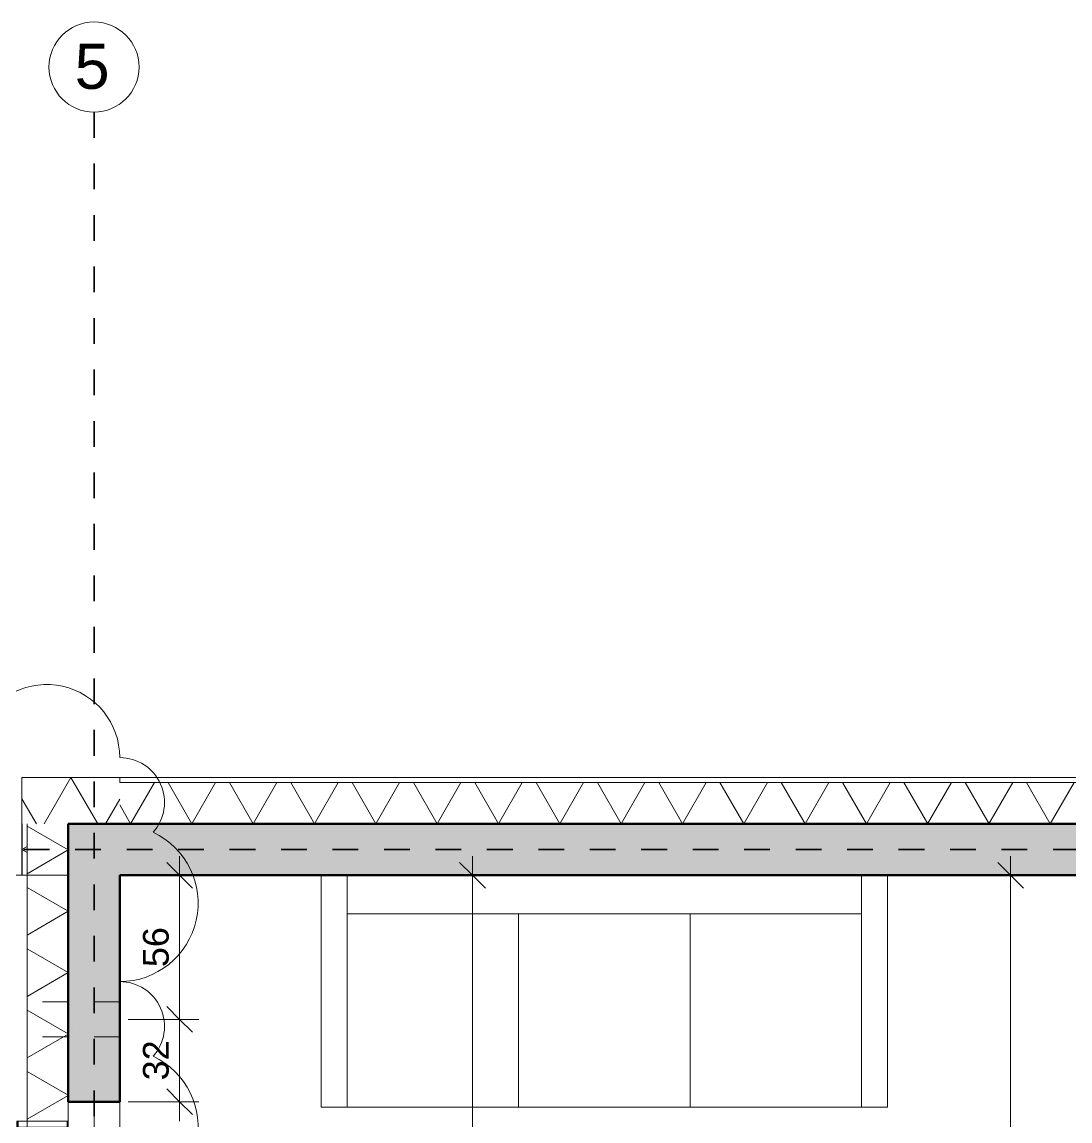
# Model space of a CAD drawing. Header units: metres. Extents: x 3 to 50, y 58.8 to 100.4.
# Drawn here: x 7.643 to 11.716, y 86.504 to 90.773 of the extents above; entities that cross this region are included whole.
import ezdxf

# ---------------------------------------------------------------- set-up
doc = ezdxf.new("R2010")
doc.units = ezdxf.units.M
doc.linetypes.add('Strich Punkt Mittel', pattern=[0.015875, 0.00635, -0.004763, 0, -0.004763])
doc.linetypes.add('Verdeckt', pattern=[0.003, 0.002, -0.001])
for name, color, linetype, lineweight in [('A-DETL-GENF_', 92, 'Continuous', 13), ('A_2D', 7, 'Continuous', 13), ('A_Bemassung-50_', 4, 'Continuous', 9), ('A_Bemassung_', 4, 'Continuous', 9), ('A_Beschriftung_', 7, 'Continuous', 9), ('A_Decken', 8, 'Continuous', 13), ('A_Durchbruch', 7, 'Verdeckt', 5), ('A_Moebel', 6, 'Continuous', 13), ('A_Raeume_', 7, 'Continuous', 5), ('A_Raster_', 1, 'Continuous', 9), ('A_Waende', 7, 'Continuous', 13), ('G-ANNO-REVC_', 71, 'Continuous', 9), ('M-EQPM', 50, 'Continuous', 5)]:
    doc.layers.add(name, color=color, linetype=linetype, lineweight=lineweight)
doc.styles.add('Arial_1', font='arial.ttf', dxfattribs={"height": 0.175})
doc.styles.add('Arial_5', font='arial.ttf', dxfattribs={"height": 0.1})
doc.dimstyles.new('WGA-Bemaßung_3', dxfattribs={"dimscale": 0.3048, "dimtxt": 0.102026, "dimasz": 0.328084, "dimexe": 0.246063, "dimexo": 0.0625, "dimgap": 0.04101, "dimtad": 1, "dimdec": 1, "dimlfac": 100, "dimrnd": 0.5, "dimdsep": 46, "dimtxsty": 'Arial_5', "dimblk1": 'OBLIQUE', "dimblk2": 'OBLIQUE', "dimsah": 1, "dimcen": 0.09, "dimdle": 0.246063, "dimazin": 2, "dimtfac": 1, "dimtdec": 4, "dimtix": 1, "dimtmove": 0, "dimatfit": 3, "dimfxl": 0.656168, "dimfxlon": 1, "dimtvp": 1, "dimtolj": 1, "dimtzin": 0, "dimarcsym": 2})
pattern_1 = [(45, (0, 0), (-0.08980256, 0.08980256), []), (45, (0.0898, 0), (-0.08980256, 0.08980256), [0.0635, -0.03175])]

# ---------------------------------------------------------------- blocks, each defined once
blk = doc.blocks.new('Moeb_Sofa - Sofa 220x90-1541468-263_PP_02OG_BT1')
at = {"layer": 'A_Moebel', "color": 8}
for p, q in [((-1.1, 0.45), (-1.1, -0.45)), ((-1, 0.45), (-1, -0.45)), ((1, 0.45), (1, -0.45)), ((1.1, -0.45), (1.1, 0.45)), ((-1, 0.3), (1, 0.3)), ((-0.3333, 0.3), (-0.3333, -0.45)), ((0.3333, 0.3), (0.3333, -0.45)), ((-1.1, -0.45), (1.1, -0.45))]:
    blk.add_line(p, q, dxfattribs=at)
blk = doc.blocks.new('HLS_Rigol - 20x8cm-V62-263_PP_02OG_BT1')
at = {"layer": 'M-EQPM'}
h = blk.add_hatch(dxfattribs=at)
h.set_pattern_fill('FP_101', color=256, style=0, pattern_type=2)
h.set_pattern_definition([(270, (0, 0.6096), (0.04, 0), [])])
h.paths.add_polyline_path([(1.05, -0.095), (1.05, 0.095), (0, 0.095), (0, -0.095), (1.045, -0.095)])
for p, q in [((0.0006, 0.1), (0, 0.1)), ((0, 0.1), (1.05, 0.1)), ((0, 0.1), (1.05, 0.1)), ((0, 0.097), (1.05, 0.097)), ((0, 0.095), (1.05, 0.095)), ((0, -0.095), (0, -0.06)), ((1.05, -0.06), (1.05, -0.095)), ((0, -0.095), (1.05, -0.095)), ((0, -0.097), (0, -0.095)), ((0, -0.095), (0, -0.1)), ((0, -0.1), (0, -0.097)), ((0, -0.097), (1.05, -0.097)), ((0, -0.1), (1.05, -0.1)), ((0, -0.1), (1.05, -0.1)), ((0, -0.1), (1.05, -0.1)), ((1.05, -0.1), (1.05, -0.095)), ((1.05, -0.095), (1.05, -0.097)), ((1.05, -0.097), (1.05, -0.1))]:
    blk.add_line(p, q, dxfattribs=at)
blk = doc.blocks.new('Allg_Nachströmöffnung1 - DN 135-10778190-263_PP_02OG_BT1')
at = {"layer": 'A-DETL-GENF_', "linetype": 'Verdeckt', "lineweight": 5}
for points in [[(0.125, 0), (0.0575, 0.1), (0.0575, -0.1), (0.0837, -0.0612)], [(0.1925, 0.0426), (0.1925, 0.1), (0.125, 0), (0.1925, -0.1), (0.1925, -0.0612)]]:
    blk.add_hatch(color=256, dxfattribs=at).paths.add_polyline_path(points)
at = {"layer": 'A_Durchbruch'}
for p, q in [((0.0575, 0.1), (0.0575, -0.26)), ((0.1925, 0.1), (0.1925, -0.26))]:
    blk.add_line(p, q, dxfattribs=at)
blk = doc.blocks.new('Fens_Tuer_1tlg - DK_SL_1200x2680_Terrasentür normal-10156614-263_PP_02OG_BT1')
at = {"layer": 'A_2D', "lineweight": 5}
for p, q in [((-0.525, 0.26), (0.525, 0.26)), ((-0.6, 0.1), (0.6, 0.1)), ((0.6, 0.1), (-0.6, 0.1)), ((-0.6, 0.1), (-0.6, -0.1)), ((-0.6, -0.1), (-0.6, 0.1)), ((-0.48, 0.1), (-0.6, 0.1)), ((-0.6, 0.1), (-0.6, 0)), ((0.6, 0.1), (-0.6, 0.1)), ((-0.6, 0), (-0.6, 0.1)), ((-0.48, 0), (-0.48, 0.1)), ((-0.48, 0.1), (0.48, 0.1)), ((-0.48, 0), (-0.48, 0.1)), ((0.6, 0.1), (0.48, 0.1)), ((0.48, 0.1), (0.48, 0)), ((0.48, 0), (0.48, 0.1)), ((0.6, -0.1), (0.6, 0.1)), ((0.6, 0.1), (0.6, -0.1)), ((0.6, 0), (0.6, 0.1)), ((0.6, 0), (0.6, 0.1)), ((-0.455, 0.07), (-0.48, 0.07)), ((-0.48, 0.07), (-0.48, 0)), ((-0.48, 0.07), (0.48, 0.07)), ((-0.48, 0), (-0.48, 0.07)), ((-0.455, -0.02), (-0.455, 0.07)), ((0.455, 0.07), (-0.455, 0.07)), ((-0.455, 0.07), (-0.455, -0.02)), ((0.455, 0.07), (0.455, -0.02)), ((0.48, 0.07), (0.455, 0.07)), ((0.455, 0.07), (0.455, -0.02)), ((0.48, 0), (0.48, 0.07)), ((0.48, 0), (0.48, 0.07)), ((0.455, 0.032), (-0.455, 0.032)), ((-0.455, 0.032), (-0.455, 0.018)), ((-0.455, 0.018), (-0.455, 0.032)), ((-0.455, 0.032), (0.455, 0.032)), ((-0.455, 0.018), (0.455, 0.018)), ((0.455, 0.018), (-0.455, 0.018)), ((0.455, 0.018), (0.455, 0.032)), ((0.455, 0.032), (0.455, 0.018)), ((-0.6, 0), (-0.48, 0)), ((-0.6, 0), (0.6, 0)), ((-0.48, 0), (-0.5, 0)), ((-0.5, 0), (-0.5, -0.02)), ((-0.5, -0.02), (-0.5, 0)), ((-0.5, 0), (0.5, 0)), ((-0.5, -0.02), (-0.455, -0.02)), ((0.5, -0.02), (-0.5, -0.02)), ((0.48, 0), (-0.48, 0)), ((0.48, 0), (-0.48, 0)), ((-0.455, -0.02), (0.455, -0.02)), ((0.455, -0.02), (0.5, -0.02)), ((0.48, 0), (0.48, -0.96)), ((0.5, 0), (0.48, 0)), ((0.48, 0), (0.6, 0)), ((0.5, -0.02), (0.5, 0)), ((0.5, -0.02), (0.5, 0)), ((-0.6, -0.1), (0.6, -0.1)), ((-0.6, -0.1), (0.6, -0.1)), ((-0.6, -0.1), (0.6, -0.1))]:
    blk.add_line(p, q, dxfattribs=at)
blk.add_arc((0.48, 0), 0.96, 180, 270, dxfattribs=at)
blk = doc.blocks.new('Raster - BS_Achse-112124-263_PP_02OG_BT1')
at = {"layer": 'A_Beschriftung_'}
blk.add_circle((0, 0), 0.0035, dxfattribs=at)
blk = doc.blocks.new('DIMBLOCK349-263_PP_02OG_BT1')
at = {"layer": 'A_Bemassung-50_', "transparency": 16777216}
for p, q in [((11.4849, 87.533), (11.4849, 80.3355)), ((11.4849, 87.458), (11.4099, 87.458)), ((11.4849, 87.458), (11.6849, 87.458)), ((11.4849, 80.3355), (11.4099, 80.3355)), ((11.4849, 80.3355), (11.6849, 80.3355))]:
    blk.add_line(p, q, dxfattribs=at)
at = {"layer": 'A_Bemassung-50_', "lineweight": 35, "transparency": 16777216}
for p, q in [((11.4849, 87.458), (11.4349, 87.508)), ((11.4849, 87.458), (11.5349, 87.408)), ((11.4849, 80.3355), (11.4349, 80.3855)), ((11.4849, 80.3355), (11.5349, 80.2855))]:
    blk.add_line(p, q, dxfattribs=at)
at = {"layer": 'A_Bemassung-50_', "color": 0, "transparency": 16777216, "insert": (11.3425, 83.7233), "char_height": 0.1, "width": 0.416266, "attachment_point": 1, "rotation": 90, "line_spacing_factor": 0.941778, "style": 'Arial_5'}
blk.add_mtext('712,5', dxfattribs=at)
blk = doc.blocks.new('_Oblique')
at = {"color": 0, "linetype": 'ByBlock', "lineweight": -2}
blk.add_line((-0.5, -0.5), (0.5, 0.5), dxfattribs=at)
blk = doc.blocks.new('DIMBLOCK354-263_PP_02OG_BT1')
at = {"layer": 'A_Bemassung-50_', "transparency": 16777216}
for p, q in [((9.3937, 87.533), (9.3937, 80.5005)), ((9.3937, 87.458), (9.3187, 87.458)), ((9.3937, 87.458), (9.5937, 87.458)), ((9.3937, 80.5005), (9.3187, 80.5005)), ((9.3937, 80.5005), (9.5937, 80.5005))]:
    blk.add_line(p, q, dxfattribs=at)
at = {"layer": 'A_Bemassung-50_', "lineweight": 35, "transparency": 16777216}
for p, q in [((9.3937, 87.458), (9.3437, 87.508)), ((9.3937, 87.458), (9.4437, 87.408)), ((9.3937, 80.5005), (9.3437, 80.5505)), ((9.3937, 80.5005), (9.4437, 80.4505))]:
    blk.add_line(p, q, dxfattribs=at)
at = {"layer": 'A_Bemassung-50_', "color": 0, "transparency": 16777216, "insert": (9.2514, 83.8639), "char_height": 0.1, "width": 0.276883, "attachment_point": 1, "rotation": 90, "line_spacing_factor": 0.941778, "style": 'Arial_5'}
blk.add_mtext('696', dxfattribs=at)
blk = doc.blocks.new('DIMBLOCK683-263_PP_02OG_BT1')
at = {"layer": 'A_Bemassung-50_', "lineweight": 35, "transparency": 16777216}
for p, q in [((8.2551, 86.8986), (8.2051, 86.9486)), ((8.2551, 86.8986), (8.3051, 86.8486)), ((8.2551, 86.5786), (8.2051, 86.6286)), ((8.2551, 86.5786), (8.3051, 86.5286))]:
    blk.add_line(p, q, dxfattribs=at)
at = {"layer": 'A_Bemassung-50_', "transparency": 16777216}
for p, q in [((8.2551, 86.8986), (8.0551, 86.8986)), ((8.2551, 86.5036), (8.2551, 86.8986)), ((8.2551, 86.8986), (8.3301, 86.8986)), ((8.2551, 86.5786), (8.0551, 86.5786)), ((8.2551, 86.5786), (8.3301, 86.5786))]:
    blk.add_line(p, q, dxfattribs=at)
at = {"layer": 'A_Bemassung-50_', "color": 0, "transparency": 16777216, "insert": (8.1128, 86.6617), "char_height": 0.1, "width": 0.184588, "attachment_point": 1, "rotation": 90, "line_spacing_factor": 0.941778, "style": 'Arial_5'}
blk.add_mtext('32', dxfattribs=at)
blk = doc.blocks.new('DIMBLOCK684-263_PP_02OG_BT1')
at = {"layer": 'A_Bemassung-50_', "transparency": 16777216}
for p, q in [((8.2551, 86.8986), (8.2551, 87.533)), ((8.2551, 87.458), (8.0551, 87.458)), ((8.2551, 87.458), (8.3301, 87.458)), ((8.2551, 86.8986), (8.0551, 86.8986)), ((8.2551, 86.8986), (8.3301, 86.8986))]:
    blk.add_line(p, q, dxfattribs=at)
at = {"layer": 'A_Bemassung-50_', "lineweight": 35, "transparency": 16777216}
for p, q in [((8.2551, 87.458), (8.2051, 87.508)), ((8.2551, 87.458), (8.3051, 87.408)), ((8.2551, 86.8986), (8.2051, 86.9486)), ((8.2551, 86.8986), (8.3051, 86.8486))]:
    blk.add_line(p, q, dxfattribs=at)
at = {"layer": 'A_Bemassung-50_', "color": 0, "transparency": 16777216, "insert": (8.1128, 87.1014), "char_height": 0.1, "width": 0.184588, "attachment_point": 1, "rotation": 90, "line_spacing_factor": 0.941778, "style": 'Arial_5'}
blk.add_mtext('56', dxfattribs=at)
blk = doc.blocks.new('Family - ___-11893441-263_PP_02OG_BT1')
at = {"layer": 'G-ANNO-REVC_'}
for centre, radius, start, end in [((7.7386, 87.9153), 0.2841, 0, 154.7912), ((8.0227, 87.7413), 0.174, 318.1897, 90), ((8.0227, 87.3497), 0.3045, 270, 64.7912), ((8.0227, 86.8712), 0.174, 318.1897, 90), ((8.0227, 86.4796), 0.3045, 270, 64.7912)]:
    blk.add_arc(centre, radius, start, end, dxfattribs=at)

msp = doc.modelspace()

# ---------------------------------------------------------------- hatches: boundary and pattern name
at = {"layer": 'A-DETL-GENF_', "lineweight": 5}
h = msp.add_hatch(dxfattribs=at)
h.set_pattern_fill('FP_176', color=252, style=0, pattern_type=2)
h.set_pattern_definition([(90, (-1.337, 1.318), (-0.5, 0), []), (180, (-1.337, 1.318), (-1e-16, -0.5), [])])
h.paths.add_polyline_path([(15.5752, 68.888), (15.5777, 68.888), (15.5777, 70.818), (15.5752, 70.818), (15.5752, 69.2271)])
h.paths.add_polyline_path([(38.4984, 70.598), (38.6734, 70.623), (38.6984, 70.798), (38.4984, 70.798), (38.4984, 70.6116)])
h.paths.add_polyline_path([(11.2327, 70.598), (11.4077, 70.623), (11.4327, 70.798), (11.2327, 70.798), (11.2327, 70.623)])
h.paths.add_polyline_path([(19.1702, 70.598), (19.3452, 70.623), (19.3702, 70.798), (19.1702, 70.798), (19.1702, 70.623)])
h.paths.add_polyline_path([(41.2405, 70.778), (41.2405, 70.818), (39.6205, 70.818), (39.6205, 70.778), (40.03, 70.778)])
h.paths.add_polyline_path([(36.7527, 70.778), (37.5773, 70.778), (37.5773, 70.818), (36.5273, 70.818), (36.5273, 70.778)])
h.paths.add_polyline_path([(18.4602, 70.778), (18.4601, 70.818), (16.8402, 70.818), (16.8402, 70.778), (18.3532, 70.778)])
h.paths.add_polyline_path([(8.7452, 70.778), (10.3652, 70.778), (10.3652, 70.818), (8.7452, 70.818), (8.7452, 70.781)])
h.paths.add_polyline_path([(8.0077, 70.798), (8.0077, 70.818), (7.9227, 70.818), (7.9227, 70.798)])
h.paths.add_polyline_path([(41.8846, 70.813), (41.9182, 70.813), (41.9258, 70.818), (41.8435, 70.818), (41.8435, 70.813), (41.8795, 70.813)])
h.paths.add_polyline_path([(7.6627, 82.5255), (7.6627, 84.1455), (7.6227, 84.1455), (7.6227, 82.5255), (7.6427, 82.5255)])
h.paths.add_polyline_path([(42.6827, 83.283), (42.7027, 83.283), (42.7027, 84.903), (42.6627, 84.903), (42.6627, 83.283)])
h.paths.add_polyline_path([(7.4427, 84.6983), (7.6177, 84.7233), (7.6227, 84.7555), (7.6274, 84.7591), (7.6365, 84.771), (7.6422, 84.7848), (7.6441, 84.7996), (7.6422, 84.8143), (7.6365, 84.8281), (7.6333, 84.8323), (7.6427, 84.8983), (7.4427, 84.8983), (7.4427, 84.7233)])
h.paths.add_polyline_path([(42.6827, 85.0299), (42.8577, 85.0549), (42.8827, 85.2299), (42.6827, 85.2299), (42.6827, 85.1386), (42.6813, 85.128), (42.6827, 85.1174), (42.6827, 85.0549)])
h.paths.add_polyline_path([(7.6257, 85.4536), (7.6627, 85.4536), (7.6627, 86.5036), (7.6227, 86.5036), (7.6227, 85.4536), (7.6253, 85.4536)])
h.paths.add_polyline_path([(23.9723, 86.818), (24.7677, 86.818), (24.7677, 86.858), (23.1477, 86.858), (23.1477, 86.818), (23.2364, 86.818)])
h.paths.add_polyline_path([(22.6377, 86.888), (22.6377, 87.088), (22.4627, 87.063), (22.4377, 86.888), (22.5317, 86.888)])
at = {"layer": 'A_Waende', "lineweight": 5}
h = msp.add_hatch(dxfattribs=at)
h.set_pattern_fill('FP_154', color=250, angle=90, style=0, pattern_type=2)
h.set_pattern_definition([(180, (7.833, 87.838), (0, -0.20637), []), (240, (7.833, 87.838), (0.17872, -0.10318), []), (300, (7.833, 87.838), (0.17872, 0.10318), [])])
h.paths.add_polyline_path([(7.6627, 87.658), (8.0227, 87.658), (8.0227, 87.838), (7.6427, 87.838), (7.6427, 87.658)])
h = msp.add_hatch(dxfattribs=at)
h.set_pattern_fill('FP_132', color=250, angle=90, style=0, pattern_type=2)
h.set_pattern_definition([(3e-14, (10.686, 87.658), (-1e-16, 0.20637), []), (60, (10.686, 87.658), (-0.178722, 0.103185), []), (120, (10.686, 87.658), (-0.178722, -0.103185), [])])
h.paths.add_polyline_path([(13.2752, 87.658), (13.3499, 87.658), (13.3499, 87.818), (8.0227, 87.818), (8.0227, 87.658), (13.1639, 87.658)])
h = msp.add_hatch(dxfattribs=at)
h.set_pattern_fill('FP_157', color=250, angle=-90, style=0, pattern_type=2)
h.set_pattern_definition([(270, (7.643, 87.558), (0.20637, 1e-15), []), (330, (7.643, 87.558), (0.10318, 0.17872), []), (30, (7.643, 87.558), (-0.10319, 0.17872), [])])
h.paths.add_polyline_path([(7.6627, 87.458), (7.6627, 87.658), (7.6427, 87.658), (7.6427, 87.458)])
h = msp.add_hatch(dxfattribs=at)
h.set_pattern_fill('FP_6', color=250, angle=-90, style=0, pattern_type=2)
h.set_pattern_definition([(90, (7.823, 87.08), (-0.20637, -6e-15), []), (150, (7.823, 87.08), (-0.103185, -0.17872), []), (210, (7.823, 87.08), (0.103185, -0.17872), [])])
h.paths.add_polyline_path([(7.7427, 86.5036), (7.8227, 86.5036), (7.8227, 87.658), (7.6627, 87.658), (7.6627, 86.5036), (7.7054, 86.5036)])
h = msp.add_hatch(dxfattribs=at)
h.set_pattern_fill('FP_4', color=250, style=0, pattern_type=2)
h.set_pattern_definition(pattern_1)
h.paths.add_polyline_path([(21.0527, 87.458), (22.0777, 87.458), (22.0777, 87.658), (19.6877, 87.658), (19.6877, 87.458), (20.941, 87.458)])
h.paths.add_polyline_path([(18.4877, 87.458), (18.4877, 87.658), (17.2852, 87.658), (17.2852, 87.458), (18.3277, 87.458)])
h.paths.add_polyline_path([(8.9219, 87.458), (13.2752, 87.458), (13.2752, 87.658), (7.8227, 87.658), (7.8227, 87.458), (8.806, 87.458)])
h.paths.add_polyline_path([(14.5005, 87.458), (16.0852, 87.458), (16.0852, 87.658), (14.4752, 87.658), (14.4752, 87.458)])
h = msp.add_hatch(dxfattribs=at)
h.set_pattern_fill('FP_4', color=250, style=0, pattern_type=2)
h.set_pattern_definition(pattern_1)
h.paths.add_polyline_path([(7.8227, 71.178), (8.0227, 71.178), (8.0227, 75.4142), (7.8227, 75.4142), (7.8227, 71.8242)])
h.paths.add_polyline_path([(7.8227, 76.6142), (8.0227, 76.6142), (8.0227, 78.1149), (7.8227, 78.1149), (7.8227, 76.6499)])
h.paths.add_polyline_path([(8.0227, 79.3149), (8.0227, 82.4505), (7.8227, 82.4505), (7.8227, 79.3149)])
h.paths.add_polyline_path([(8.0227, 84.2205), (8.0227, 85.3786), (7.8227, 85.3786), (7.8227, 84.2205)])
h.paths.add_polyline_path([(7.9227, 86.8986), (7.8227, 86.9661), (7.8227, 86.8311), (7.8614, 86.8573)])
h.paths.add_polyline_path([(8.0227, 86.8311), (8.0227, 86.9661), (7.9227, 86.8986), (7.9548, 86.8769)])
h.paths.add_polyline_path([(7.8227, 86.5786), (8.0227, 86.5786), (8.0227, 86.8311), (7.8227, 86.8311), (7.8227, 86.7572)])
h.paths.add_polyline_path([(7.9345, 86.9661), (8.0227, 86.9661), (8.0227, 87.458), (7.8227, 87.458), (7.8227, 86.9661), (7.8614, 86.9661)])

# ---------------------------------------------------------------- linework, layer by layer
at = {"layer": 'A_2D'}
for p, q in [((7.6627, 87.458), (5.7327, 87.458)), ((7.6627, 82.458), (7.6627, 87.458))]:
    msp.add_line(p, q, dxfattribs=at)
at = {"layer": 'A_Decken'}
for p, q in [((5.7327, 87.458), (7.6627, 87.458)), ((7.9227, 86.5786), (7.9227, 85.3786))]:
    msp.add_line(p, q, dxfattribs=at)
at = {"layer": 'A_Raeume_', "flags": 128}
for points in [[(7.6627, 86.503), (7.6627, 87.458), (5.7327, 87.458), (5.7327, 82.458), (7.6627, 82.458), (7.6627, 84.1455)], [(8.0227, 87.458), (8.0227, 80.5005), (12.4152, 80.5005), (12.4152, 82.5305), (12.4152, 82.6835), (12.4152, 83.4337), (12.4152, 83.5805), (12.4152, 83.5867), (12.4152, 84.093), (12.4152, 87.458)]]:
    msp.add_lwpolyline(points, close=True, dxfattribs=at)
at = {"layer": 'A_Raster_', "linetype": 'Strich Punkt Mittel', "lineweight": 35}
for p, q in [((7.9227, 90.4228), (7.9227, 67.8471)), ((48.1498, 87.558), (3.3483, 87.558))]:
    msp.add_line(p, q, dxfattribs=at)
at = {"layer": 'A_Waende', "color": 250, "lineweight": 5}
for p, q in [((8.0227, 87.838), (7.6427, 87.838)), ((7.6427, 87.838), (7.6427, 87.458)), ((8.0227, 87.838), (8.0227, 87.818)), ((13.3502, 87.818), (8.0227, 87.818)), ((7.6627, 86.5036), (7.6627, 87.658)), ((7.6627, 87.458), (7.8227, 87.458)), ((7.8227, 86.5036), (7.8227, 86.5786)), ((7.6627, 86.5036), (7.8227, 86.5036))]:
    msp.add_line(p, q, dxfattribs=at)
at = {"layer": 'A_Waende'}
for p, q in [((8.0227, 87.838), (22.2377, 87.838)), ((7.8227, 86.5036), (7.8227, 85.4536))]:
    msp.add_line(p, q, dxfattribs=at)
at = {"layer": 'A_Waende', "lineweight": 50}
for p, q in [((7.8227, 87.658), (7.8227, 86.5786)), ((7.8227, 87.658), (13.2752, 87.658)), ((8.0227, 87.458), (8.0227, 86.5786)), ((8.0227, 87.458), (13.2752, 87.458)), ((7.8227, 86.5786), (8.0227, 86.5786))]:
    msp.add_line(p, q, dxfattribs=at)

# ---------------------------------------------------------------- block references
at = {"layer": 'A_2D', "lineweight": 5, "rotation": 90.00000000000072}
msp.add_blockref('Fens_Tuer_1tlg - DK_SL_1200x2680_Terrasentür normal-10156614-263_PP_02OG_BT1', (7.9227, 85.9786), dxfattribs=at)
at = {"layer": 'A_Beschriftung_', "xscale": 49.99999999999998, "yscale": 49.99999999999998, "zscale": 49.99999999999998, "rotation": 180}
msp.add_blockref('Raster - BS_Achse-112124-263_PP_02OG_BT1', (7.9227, 90.5978), dxfattribs=at)
at = {"layer": 'A_Durchbruch', "rotation": 270.0000000000007}
msp.add_blockref('Allg_Nachströmöffnung1 - DN 135-10778190-263_PP_02OG_BT1', (7.9227, 87.0236), dxfattribs=at)
at = {"layer": 'A_Moebel', "color": 8}
msp.add_blockref('Moeb_Sofa - Sofa 220x90-1541468-263_PP_02OG_BT1', (9.906, 87.008), dxfattribs=at)
at = {"layer": 'G-ANNO-REVC_'}
msp.add_blockref('Family - ___-11893441-263_PP_02OG_BT1', (0, 0), dxfattribs=at)
at = {"layer": 'M-EQPM', "rotation": 269.9999999999999}
msp.add_blockref('HLS_Rigol - 20x8cm-V62-263_PP_02OG_BT1', (7.7227, 86.5036), dxfattribs=at)

# ---------------------------------------------------------------- texts
at = {"layer": 'A_Beschriftung_', "insert": (7.8474, 90.6882), "char_height": 0.175, "width": 0.168354, "attachment_point": 1, "style": 'Arial_1'}
msp.add_mtext('5', dxfattribs=at)

# ---------------------------------------------------------------- dimensions: what is measured, and where the dimension line sits
at = {"layer": 'A_Bemassung_'}
for base, p1, p2, override, picture, middle in [((8.2551, 87.458), (8.0551, 86.8986), (8.0551, 87.458), {"dimpost": '<>', "dimfxl": 0.559394}, 'DIMBLOCK684-263_PP_02OG_BT1', (8.1916, 87.1783)), ((9.3937079848, 80.5004984321), (9.5937079848, 87.4579984321), (9.5937079848, 80.5004984321), {"dimpost": '<>', "dimfxl": 6.9575}, 'DIMBLOCK354-263_PP_02OG_BT1', (9.3301506857, 83.9792484321)), ((11.4848668474, 80.3354984321), (11.6848668474, 87.4579984321), (11.6848668474, 80.3354984321), {"dimpost": '<>', "dimfxl": 7.1225}, 'DIMBLOCK349-263_PP_02OG_BT1', (11.4221622086, 83.8967484321)), ((8.2551, 86.8986), (8.0551, 86.5786), (8.0551, 86.8986), {"dimpost": '<>', "dimfxl": 0.32}, 'DIMBLOCK683-263_PP_02OG_BT1', (8.1916, 86.7386))]:
    dim = msp.add_linear_dim(base=base, p1=p1, p2=p2, angle=90, dimstyle='WGA-Bemaßung_3', override=override, dxfattribs=at)
    dim.commit()
    dim.dimension.update_dxf_attribs({"geometry": picture, "text_midpoint": middle})

doc.saveas('drawing.dxf')
